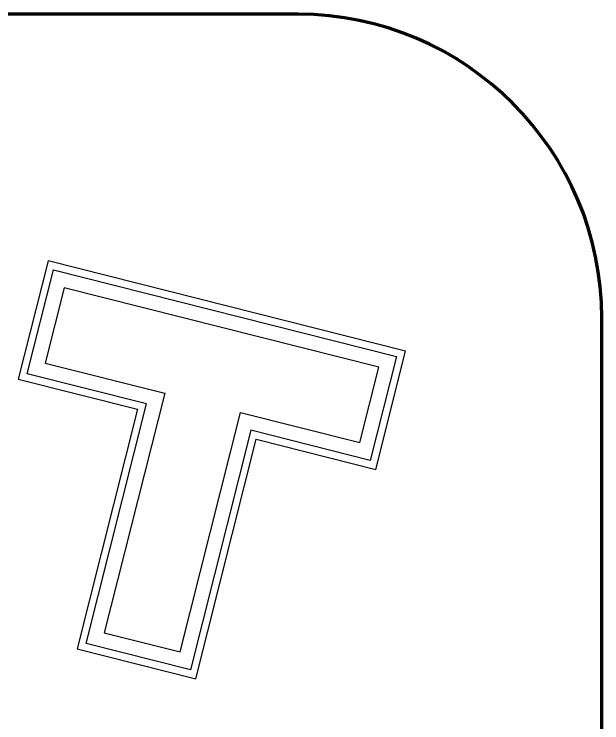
# Model space of a CAD drawing. Header units: millimetres. Extents: x -35 to 35, y -40.2 to 39.8.
# Drawn here: x 23.77 to 35, y 26.27 to 39.81 of the extents above; entities that cross this region are included whole.
import ezdxf

# ---------------------------------------------------------------- set-up
doc = ezdxf.new("R2010")
doc.units = ezdxf.units.MM
doc.header["$MEASUREMENT"] = 0
doc.layers.add('layer 1', color=7, linetype='Continuous')

msp = doc.modelspace()

# ---------------------------------------------------------------- linework, layer by layer
at = {"layer": 'layer 1', "color": 253, "lineweight": 70}
msp.add_open_spline([(-29.2, 39.8101), (-29.2, 39.8101), (29.1999, 39.8101), (29.1999, 39.8101), (29.1999, 39.8101), (32.39, 39.8101), (35, 37.2001), (35, 34.0102), (35, 34.0102), (35, 34.0102), (35, -34.39), (35, -34.39), (35, -34.39), (35, -37.5799), (32.39, -40.1899), (29.1999, -40.1899), (29.1999, -40.1899), (29.1999, -40.1899), (-29.2, -40.1899), (-29.2, -40.1899), (-29.2, -40.1899), (-32.3901, -40.1899), (-35, -37.5799), (-35, -34.39), (-35, -34.39), (-35, -34.39), (-35, 34.0102), (-35, 34.0102), (-35, 34.0102), (-35, 37.2001), (-32.3901, 39.8101), (-29.2, 39.8101)], degree=3, knots=[0, 0, 0, 0, 0.1111111, 0.1111111, 0.1111111, 0.1111111, 0.2222222, 0.2222222, 0.2222222, 0.2222222, 0.3333333, 0.3333333, 0.3333333, 0.3333333, 0.4444444, 0.4444444, 0.4444444, 0.4444444, 0.5555556, 0.5555556, 0.5555556, 0.5555556, 0.6666667, 0.6666667, 0.6666667, 0.6666667, 0.7777778, 0.7777778, 0.7777778, 0.7777778, 1, 1, 1, 1], dxfattribs=at)
at = {"layer": 'layer 1', "color": 250}
for points in [[(30.6798, 31.1142), (30.6798, 31.1142), (28.3957, 31.6891), (28.3957, 31.6891), (28.3957, 31.6891), (28.3957, 31.6891), (27.24, 27.1121), (27.24, 27.1121), (27.24, 27.1121), (27.24, 27.1121), (24.9734, 27.6842), (24.9734, 27.6842), (24.9734, 27.6842), (24.9734, 27.6842), (26.1291, 32.2614), (26.1291, 32.2614), (26.1291, 32.2614), (26.1291, 32.2614), (23.8478, 32.8392), (23.8478, 32.8392), (23.8478, 32.8392), (23.8478, 32.8392), (24.4171, 35.097), (24.4171, 35.097), (24.4171, 35.097), (24.4171, 35.097), (31.2491, 33.372), (31.2491, 33.372), (31.2491, 33.372), (31.2491, 33.372), (30.6798, 31.1142), (30.6798, 31.1142)], [(30.576, 31.2835), (30.576, 31.2835), (31.077, 33.2711), (31.077, 33.2711), (31.077, 33.2711), (31.077, 33.2711), (24.521, 34.9278), (24.521, 34.9278), (24.521, 34.9278), (24.521, 34.9278), (24.0171, 32.9401), (24.0171, 32.9401), (24.0171, 32.9401), (24.0171, 32.9401), (26.3012, 32.3652), (26.3012, 32.3652), (26.3012, 32.3652), (26.3012, 32.3652), (25.1456, 27.788), (25.1456, 27.788), (25.1456, 27.788), (25.1456, 27.788), (27.139, 27.2842), (27.139, 27.2842), (27.139, 27.2842), (27.139, 27.2842), (28.2947, 31.8613), (28.2947, 31.8613), (28.2947, 31.8613), (28.2947, 31.8613), (30.576, 31.2835), (30.576, 31.2835)], [(30.3771, 31.6248), (30.3771, 31.6248), (28.0959, 32.1998), (28.0959, 32.1998), (28.0959, 32.1998), (28.0959, 32.1998), (26.9401, 27.6255), (26.9401, 27.6255), (26.9401, 27.6255), (26.9401, 27.6255), (25.4927, 27.9899), (25.4927, 27.9899), (25.4927, 27.9899), (25.4927, 27.9899), (26.6484, 32.567), (26.6484, 32.567), (26.6484, 32.567), (26.6484, 32.567), (24.3643, 33.142), (24.3643, 33.142), (24.3643, 33.142), (24.3643, 33.142), (24.7287, 34.5836), (24.7287, 34.5836), (24.7287, 34.5836), (24.7287, 34.5836), (30.7415, 33.0664), (30.7415, 33.0664), (30.7415, 33.0664), (30.7415, 33.0664), (30.3771, 31.6248), (30.3771, 31.6248)]]:
    msp.add_open_spline(points, degree=3, knots=[0, 0, 0, 0, 0.1111111, 0.1111111, 0.1111111, 0.1111111, 0.2222222, 0.2222222, 0.2222222, 0.2222222, 0.3333333, 0.3333333, 0.3333333, 0.3333333, 0.4444444, 0.4444444, 0.4444444, 0.4444444, 0.5555556, 0.5555556, 0.5555556, 0.5555556, 0.6666667, 0.6666667, 0.6666667, 0.6666667, 0.7777778, 0.7777778, 0.7777778, 0.7777778, 1, 1, 1, 1], dxfattribs=at)
at = {"layer": 'layer 1', "color": 142, "lineweight": 9}
for points in [[(30.6798, 31.1142), (30.6798, 31.1142), (28.3957, 31.6891), (28.3957, 31.6891), (28.3957, 31.6891), (28.3957, 31.6891), (27.24, 27.1121), (27.24, 27.1121), (27.24, 27.1121), (27.24, 27.1121), (24.9734, 27.6842), (24.9734, 27.6842), (24.9734, 27.6842), (24.9734, 27.6842), (26.1291, 32.2614), (26.1291, 32.2614), (26.1291, 32.2614), (26.1291, 32.2614), (23.8478, 32.8392), (23.8478, 32.8392), (23.8478, 32.8392), (23.8478, 32.8392), (24.4171, 35.097), (24.4171, 35.097), (24.4171, 35.097), (24.4171, 35.097), (31.2491, 33.372), (31.2491, 33.372), (31.2491, 33.372), (31.2491, 33.372), (30.6798, 31.1142), (30.6798, 31.1142)], [(30.576, 31.2835), (30.576, 31.2835), (31.077, 33.2711), (31.077, 33.2711), (31.077, 33.2711), (31.077, 33.2711), (24.521, 34.9278), (24.521, 34.9278), (24.521, 34.9278), (24.521, 34.9278), (24.0171, 32.9401), (24.0171, 32.9401), (24.0171, 32.9401), (24.0171, 32.9401), (26.3012, 32.3652), (26.3012, 32.3652), (26.3012, 32.3652), (26.3012, 32.3652), (25.1456, 27.788), (25.1456, 27.788), (25.1456, 27.788), (25.1456, 27.788), (27.139, 27.2842), (27.139, 27.2842), (27.139, 27.2842), (27.139, 27.2842), (28.2947, 31.8613), (28.2947, 31.8613), (28.2947, 31.8613), (28.2947, 31.8613), (30.576, 31.2835), (30.576, 31.2835)], [(30.3771, 31.6248), (30.3771, 31.6248), (28.0959, 32.1998), (28.0959, 32.1998), (28.0959, 32.1998), (28.0959, 32.1998), (26.9401, 27.6255), (26.9401, 27.6255), (26.9401, 27.6255), (26.9401, 27.6255), (25.4927, 27.9899), (25.4927, 27.9899), (25.4927, 27.9899), (25.4927, 27.9899), (26.6484, 32.567), (26.6484, 32.567), (26.6484, 32.567), (26.6484, 32.567), (24.3643, 33.142), (24.3643, 33.142), (24.3643, 33.142), (24.3643, 33.142), (24.7287, 34.5836), (24.7287, 34.5836), (24.7287, 34.5836), (24.7287, 34.5836), (30.7415, 33.0664), (30.7415, 33.0664), (30.7415, 33.0664), (30.7415, 33.0664), (30.3771, 31.6248), (30.3771, 31.6248)]]:
    msp.add_open_spline(points, degree=3, knots=[0, 0, 0, 0, 0.1111111, 0.1111111, 0.1111111, 0.1111111, 0.2222222, 0.2222222, 0.2222222, 0.2222222, 0.3333333, 0.3333333, 0.3333333, 0.3333333, 0.4444444, 0.4444444, 0.4444444, 0.4444444, 0.5555556, 0.5555556, 0.5555556, 0.5555556, 0.6666667, 0.6666667, 0.6666667, 0.6666667, 0.7777778, 0.7777778, 0.7777778, 0.7777778, 1, 1, 1, 1], dxfattribs=at)

doc.saveas('drawing.dxf')
